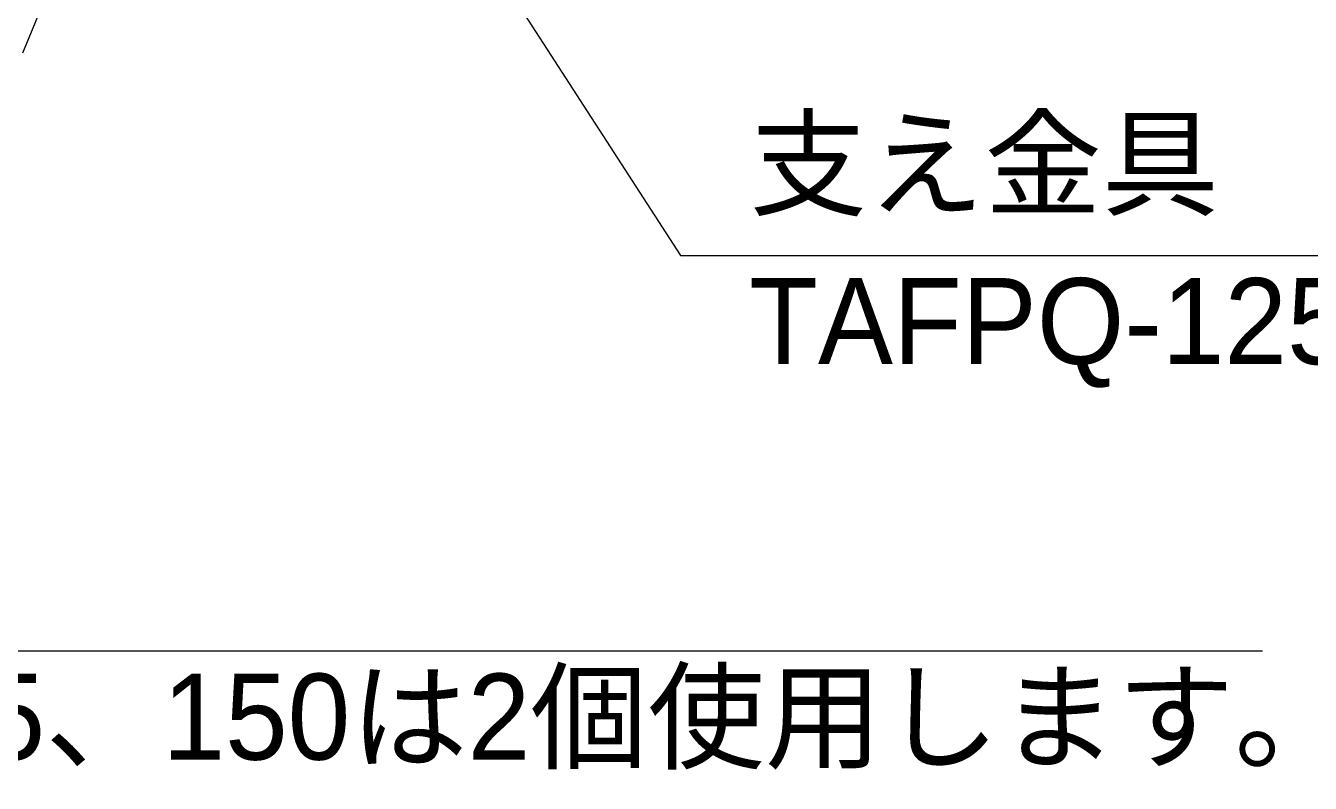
# Model space of a CAD drawing. Extents: x 443 to 1217, y -1921 to -677.
# Drawn here: x 752.51 to 789.84, y -1479.67 to -1457.65 of the extents above; entities that cross this region are included whole.
import ezdxf
from ezdxf.enums import TextEntityAlignment as Align

# ---------------------------------------------------------------- set-up
doc = ezdxf.new("R2010")
doc.units = 0
doc.header["$MEASUREMENT"] = 0
doc.layers.get('0').update_dxf_attribs({"linetype": 'CONTINUOUS'})
doc.layers.add('10', color=7, linetype='CONTINUOUS')
doc.styles.add('ｽﾀｲﾙ2', font='MS PGothic.ttf')

msp = doc.modelspace()

# ---------------------------------------------------------------- linework, layer by layer
at = {"color": 7, "linetype": 'Continuous'}
for p, q in [((756.671, -1448.171), (752.417, -1458.454)), ((765.195, -1454.533), (771.543, -1464.328)), ((771.543, -1464.328), (826.356, -1464.328)), ((733.194, -1475.824), (788.451, -1475.824))]:
    msp.add_line(p, q, dxfattribs=at)

# ---------------------------------------------------------------- texts
at = {"layer": '10', "linetype": 'Continuous', "style": 'ｽﾀｲﾙ2'}
for tag, p in [('支え金具', (773.549, -1463.662)), ('TAFPQ-125、150は2個使用します。', (773.534, -1468.238)), ('TAFPQ-125、150は2個使用します。', (735.63, -1479.734))]:
    msp.add_attdef(tag, text='', height=2.5, dxfattribs=at).set_placement(p, align=Align.BOTTOM_LEFT)

doc.saveas('drawing.dxf')
